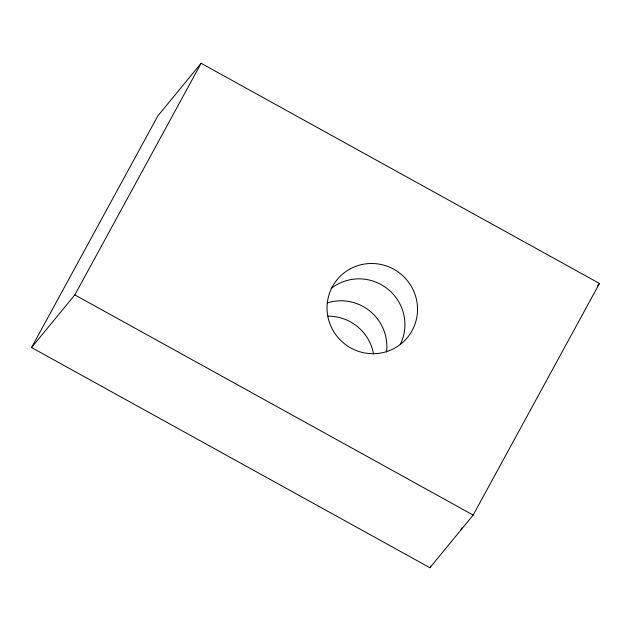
<?xml version="1.0" encoding="UTF-8"?>
<svg xmlns="http://www.w3.org/2000/svg" width="631" height="631" viewBox="0 0 631 631"><rect width="100%" height="100%" fill="white"/><g stroke="black" fill="none" stroke-linecap="round" stroke-linejoin="round"><path stroke-width="0.95" d="M31.55 347.547L157.829 115.938L201.108 63.281L599.45 283.453L473.171 515.062L429.892 567.719L31.55 347.547L74.829 294.898L201.108 63.281M429.892 567.719L430.839 565.991M460.551 530.426L461.947 527.847M597.644 285.646L599.45 283.453M74.829 294.898L473.171 515.062M327.907 316.147A45.535 44.825 39.4 0 1 373.536 353.92M327.244 302.904A45.535 44.825 39.4 0 1 386.558 352.011M331.117 288.517A45.535 44.825 39.4 0 1 387.899 289.148A45.535 44.825 39.4 0 1 400.22 344.589M329.453 322.488A45.535 44.825 39.4 0 0 406.34 338.823A45.535 44.825 39.4 0 0 381.061 264.484A45.535 44.825 39.4 0 0 329.453 322.488"/></g></svg>
